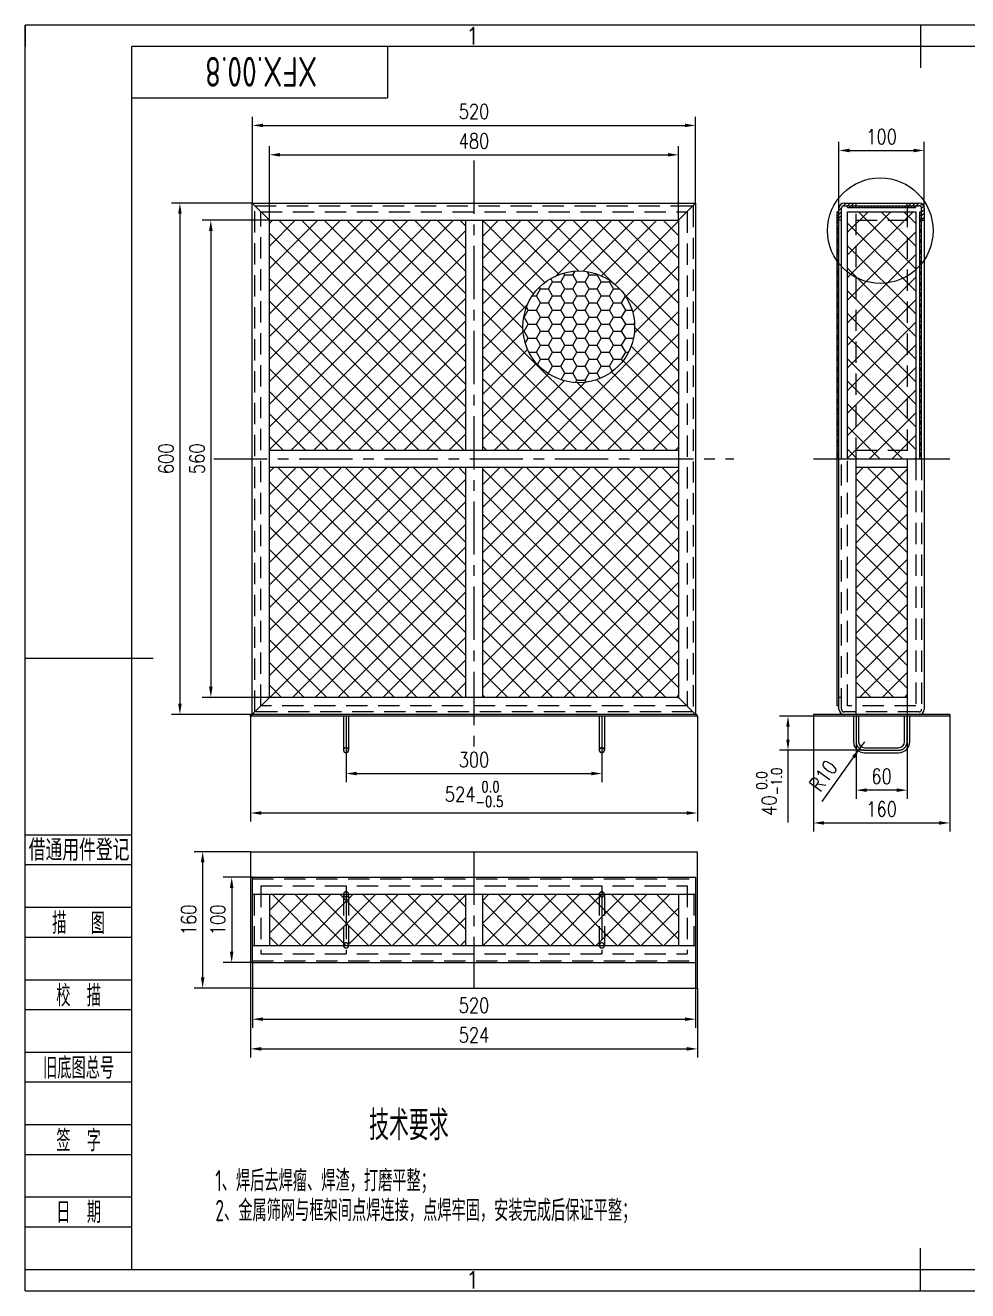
# Model space of a CAD drawing. Header units: inches. Extents: x -125 to 1975, y -25 to 1460.
# Drawn here: x -125 to 980, y -25 to 1460 of the extents above; entities that cross this region are included whole.
import ezdxf
from ezdxf.enums import TextEntityAlignment as Align

# ---------------------------------------------------------------- set-up
doc = ezdxf.new("R2010")
doc.units = ezdxf.units.IN
doc.header["$LTSCALE"] = 50
doc.linetypes.add('CENTER', pattern=[2, 1.25, -0.25, 0.25, -0.25])
doc.linetypes.add('DASHED', pattern=[0.75, 0.5, -0.25])
for name, color, linetype in [('1轮廓实线层', 7, 'Continuous'), ('2细线层', 4, 'Continuous'), ('3中心线层', 1, 'CENTER'), ('4虚线层', 6, 'DASHED'), ('5剖面线层', 2, 'Continuous'), ('6文字层', 3, 'Continuous'), ('7标注层', 4, 'Continuous'), ('8符号标注层', 31, 'Continuous'), ('图框层', 7, 'Continuous')]:
    doc.layers.add(name, color=color, linetype=linetype)
doc.styles.add('PC_TEXTSTYLE', font='isocp.shx', dxfattribs={"width": 0.8, "bigfont": 'hzfs.shx'})
doc.styles.add('TH_GBDIM', font='romans.shx', dxfattribs={"width": 0.8, "bigfont": 'gbcbig.shx'})
doc.dimstyles.new('TH_GBDIM', dxfattribs={"dimscale": 5, "dimtxt": 3.5, "dimasz": 2.5, "dimexe": 2, "dimexo": 0, "dimgap": 1.5, "dimtad": 1, "dimdec": 1, "dimdsep": 46, "dimtxsty": 'TH_GBDIM', "dimcen": 2.5, "dimclrd": 130, "dimclre": 130, "dimclrt": 3, "dimadec": 0, "dimazin": 2, "dimtfac": 0.714286, "dimtdec": 1, "dimtmove": 0, "dimatfit": 3, "dimfxl": 0, "dimtzin": 0, "dimlwd": -1, "dimlwe": -1, "dimarcsym": 0})
pattern_1 = [(45, (-43.5382, 68.989), (-2.245064, 2.245064), [])]
pattern_2 = [(0, (-43.538, 68.989), (0, 6.25), []), (60, (-43.538, 68.989), (-5.41266, 3.125), []), (120, (-43.538, 68.989), (-5.41266, -3.125), [])]

# ---------------------------------------------------------------- blocks, each defined once
blk = doc.blocks.new('*D8')
at = {"layer": '7标注层', "color": 130, "transparency": 16777216}
for p, q in [((141.3, 1251.3), (141.3, 1352.5)), ((661.3, 1251.3), (661.3, 1352.5)), ((153.8, 1342.5), (648.8, 1342.5))]:
    blk.add_line(p, q, dxfattribs=at)
for points in [[(153.8, 1344.6), (153.8, 1340.5), (141.3, 1342.5)], [(648.8, 1344.6), (648.8, 1340.5), (661.3, 1342.5)]]:
    blk.add_solid(points, dxfattribs=at)
at = {"layer": 'Defpoints', "color": 0, "transparency": 16777216}
for p in [(661.3, 1342.5), (141.3, 1251.3), (661.3, 1251.3)]:
    blk.add_point(p, dxfattribs=at)
at = {"layer": '7标注层', "color": 3, "transparency": 16777216, "insert": (401.3, 1358.8), "char_height": 17.5, "attachment_point": 5, "style": 'TH_GBDIM'}
blk.add_mtext('520', dxfattribs=at)
blk = doc.blocks.new('*D9')
at = {"layer": '7标注层', "color": 130, "transparency": 16777216}
for p, q in [((141.3, 1251.3), (46.3, 1251.3)), ((56.3, 1238.8), (56.3, 663.8)), ((141.3, 651.3), (46.3, 651.3))]:
    blk.add_line(p, q, dxfattribs=at)
for points in [[(54.3, 1238.8), (58.4, 1238.8), (56.3, 1251.3)], [(54.3, 663.8), (58.4, 663.8), (56.3, 651.3)]]:
    blk.add_solid(points, dxfattribs=at)
at = {"layer": 'Defpoints', "color": 0, "transparency": 16777216}
for p in [(141.3, 1251.3), (56.3, 651.3), (141.3, 651.3)]:
    blk.add_point(p, dxfattribs=at)
at = {"layer": '7标注层', "color": 3, "transparency": 16777216, "insert": (40.1, 951.3), "char_height": 17.5, "attachment_point": 5, "rotation": 90, "style": 'TH_GBDIM'}
blk.add_mtext('600', dxfattribs=at)
blk = doc.blocks.new('*D16')
at = {"layer": '7标注层', "color": 130, "transparency": 16777216}
for p, q in [((829.4, 1245.3), (829.4, 1323.1)), ((929.4, 1245.3), (929.4, 1323.1)), ((841.9, 1313.1), (916.9, 1313.1))]:
    blk.add_line(p, q, dxfattribs=at)
for points in [[(841.9, 1315.2), (841.9, 1311), (829.4, 1313.1)], [(916.9, 1315.2), (916.9, 1311), (929.4, 1313.1)]]:
    blk.add_solid(points, dxfattribs=at)
at = {"layer": 'Defpoints', "color": 0, "transparency": 16777216}
for p in [(929.4, 1313.1), (829.4, 1245.3), (929.4, 1245.3)]:
    blk.add_point(p, dxfattribs=at)
at = {"layer": '7标注层', "color": 3, "transparency": 16777216, "insert": (879.4, 1329.3), "char_height": 17.5, "attachment_point": 5, "style": 'TH_GBDIM'}
blk.add_mtext('100', dxfattribs=at)
blk = doc.blocks.new('*D17')
at = {"layer": '7标注层', "color": 130, "transparency": 16777216}
for p, q in [((161.3, 1231.3), (82.6, 1231.3)), ((92.6, 1218.8), (92.6, 683.8)), ((161.3, 671.3), (82.6, 671.3))]:
    blk.add_line(p, q, dxfattribs=at)
for points in [[(90.5, 1218.8), (94.7, 1218.8), (92.6, 1231.3)], [(90.5, 683.8), (94.7, 683.8), (92.6, 671.3)]]:
    blk.add_solid(points, dxfattribs=at)
at = {"layer": 'Defpoints', "color": 0, "transparency": 16777216}
for p in [(161.3, 1231.3), (92.6, 671.3), (161.3, 671.3)]:
    blk.add_point(p, dxfattribs=at)
at = {"layer": '7标注层', "color": 3, "transparency": 16777216, "insert": (76.4, 951.3), "char_height": 17.5, "attachment_point": 5, "rotation": 90, "style": 'TH_GBDIM'}
blk.add_mtext('560', dxfattribs=at)
blk = doc.blocks.new('*D18')
at = {"layer": '7标注层', "color": 130, "transparency": 16777216}
for p, q in [((161.3, 1231.3), (161.3, 1318)), ((173.8, 1308), (628.8, 1308)), ((641.3, 1231.3), (641.3, 1318))]:
    blk.add_line(p, q, dxfattribs=at)
for points in [[(173.8, 1310.1), (173.8, 1306), (161.3, 1308)], [(628.8, 1310.1), (628.8, 1306), (641.3, 1308)]]:
    blk.add_solid(points, dxfattribs=at)
at = {"layer": 'Defpoints', "color": 0, "transparency": 16777216}
for p in [(641.3, 1308), (161.3, 1231.3), (641.3, 1231.3)]:
    blk.add_point(p, dxfattribs=at)
at = {"layer": '7标注层', "color": 3, "transparency": 16777216, "insert": (401.3, 1324.3), "char_height": 17.5, "attachment_point": 5, "style": 'TH_GBDIM'}
blk.add_mtext('480', dxfattribs=at)
blk = doc.blocks.new('*D19')
at = {"layer": '7标注层', "color": 130, "transparency": 16777216}
for p, q in [((849.4, 651.3), (849.4, 552.4)), ((909.4, 651.3), (909.4, 552.4)), ((896.9, 562.4), (861.9, 562.4))]:
    blk.add_line(p, q, dxfattribs=at)
for points in [[(861.9, 564.5), (861.9, 560.3), (849.4, 562.4)], [(896.9, 564.5), (896.9, 560.3), (909.4, 562.4)]]:
    blk.add_solid(points, dxfattribs=at)
at = {"layer": 'Defpoints', "color": 0, "transparency": 16777216}
for p in [(849.4, 651.3), (909.4, 651.3), (849.4, 562.4)]:
    blk.add_point(p, dxfattribs=at)
at = {"layer": '7标注层', "color": 3, "transparency": 16777216, "insert": (879.4, 578.6), "char_height": 17.5, "attachment_point": 5, "style": 'TH_GBDIM'}
blk.add_mtext('60', dxfattribs=at)
blk = doc.blocks.new('*D30')
at = {"layer": '7标注层', "color": 130, "transparency": 16777216}
for p, q in [((141.3, 460.2), (107.1, 460.2)), ((117.1, 447.7), (117.1, 372.7)), ((141.3, 360.2), (107.1, 360.2))]:
    blk.add_line(p, q, dxfattribs=at)
for points in [[(115, 447.7), (119.1, 447.7), (117.1, 460.2)], [(115, 372.7), (119.1, 372.7), (117.1, 360.2)]]:
    blk.add_solid(points, dxfattribs=at)
at = {"layer": 'Defpoints', "color": 0, "transparency": 16777216}
for p in [(141.3, 460.2), (117.1, 360.2), (141.3, 360.2)]:
    blk.add_point(p, dxfattribs=at)
at = {"layer": '7标注层', "color": 3, "transparency": 16777216, "insert": (100.8, 410.2), "char_height": 17.5, "attachment_point": 5, "rotation": 90, "style": 'TH_GBDIM'}
blk.add_mtext('100', dxfattribs=at)
blk = doc.blocks.new('*D31')
at = {"layer": '7标注层', "color": 130, "transparency": 16777216}
for p, q in [((141.3, 360.2), (141.3, 283.6)), ((661.3, 360.2), (661.3, 283.6)), ((153.8, 293.6), (648.8, 293.6))]:
    blk.add_line(p, q, dxfattribs=at)
for points in [[(153.8, 295.7), (153.8, 291.6), (141.3, 293.6)], [(648.8, 295.7), (648.8, 291.6), (661.3, 293.6)]]:
    blk.add_solid(points, dxfattribs=at)
at = {"layer": 'Defpoints', "color": 0, "transparency": 16777216}
for p in [(141.3, 360.2), (661.3, 360.2), (661.3, 293.6)]:
    blk.add_point(p, dxfattribs=at)
at = {"layer": '7标注层', "color": 3, "transparency": 16777216, "insert": (401.3, 309.9), "char_height": 17.5, "attachment_point": 5, "style": 'TH_GBDIM'}
blk.add_mtext('520', dxfattribs=at)
blk = doc.blocks.new('*D32')
at = {"layer": '7标注层', "color": 130, "transparency": 16777216}
for p, q in [((139.3, 649.3), (139.3, 525.6)), ((663.3, 649.3), (663.3, 525.6)), ((151.8, 535.6), (650.8, 535.6))]:
    blk.add_line(p, q, dxfattribs=at)
for points in [[(151.8, 537.7), (151.8, 533.5), (139.3, 535.6)], [(650.8, 537.7), (650.8, 533.5), (663.3, 535.6)]]:
    blk.add_solid(points, dxfattribs=at)
at = {"layer": 'Defpoints', "color": 0, "transparency": 16777216}
for p in [(139.3, 649.3), (663.3, 649.3), (663.3, 535.6)]:
    blk.add_point(p, dxfattribs=at)
at = {"layer": '7标注层', "color": 3, "transparency": 16777216, "insert": (401.3, 557.7), "char_height": 17.5, "attachment_point": 5, "style": 'TH_GBDIM'}
blk.add_mtext('\\A1;524{\\H12.500005;\\S 0.0^ -0.5;}', dxfattribs=at)
blk = doc.blocks.new('*D33')
at = {"layer": '7标注层', "color": 130, "transparency": 16777216}
for p, q in [((251.3, 599.3), (251.3, 571.9)), ((551.3, 599.3), (551.3, 571.9)), ((263.8, 581.9), (538.8, 581.9))]:
    blk.add_line(p, q, dxfattribs=at)
for points in [[(263.8, 584), (263.8, 579.8), (251.3, 581.9)], [(538.8, 584), (538.8, 579.8), (551.3, 581.9)]]:
    blk.add_solid(points, dxfattribs=at)
at = {"layer": 'Defpoints', "color": 0, "transparency": 16777216}
for p in [(251.3, 599.3), (551.3, 599.3), (551.3, 581.9)]:
    blk.add_point(p, dxfattribs=at)
at = {"layer": '7标注层', "color": 3, "transparency": 16777216, "insert": (401.3, 598.1), "char_height": 17.5, "attachment_point": 5, "style": 'TH_GBDIM'}
blk.add_mtext('300', dxfattribs=at)
blk = doc.blocks.new('*D34')
at = {"layer": '7标注层', "color": 130, "transparency": 16777216}
for p, q in [((799.4, 649.3), (799.4, 513.9)), ((959.4, 649.3), (959.4, 513.9)), ((811.9, 523.9), (946.9, 523.9))]:
    blk.add_line(p, q, dxfattribs=at)
for points in [[(811.9, 526), (811.9, 521.9), (799.4, 523.9)], [(946.9, 526), (946.9, 521.9), (959.4, 523.9)]]:
    blk.add_solid(points, dxfattribs=at)
at = {"layer": 'Defpoints', "color": 0, "transparency": 16777216}
for p in [(799.4, 649.3), (959.4, 649.3), (959.4, 523.9)]:
    blk.add_point(p, dxfattribs=at)
at = {"layer": '7标注层', "color": 3, "transparency": 16777216, "insert": (879.4, 540.2), "char_height": 17.5, "attachment_point": 5, "style": 'TH_GBDIM'}
blk.add_mtext('160', dxfattribs=at)
blk = doc.blocks.new('*D35')
at = {"layer": '7标注层', "color": 130, "transparency": 16777216}
for p, q in [((799.4, 649.3), (759.6, 649.3)), ((769.6, 636.8), (769.6, 621.8)), ((859.4, 609.3), (759.6, 609.3)), ((769.6, 609.3), (769.6, 524.3))]:
    blk.add_line(p, q, dxfattribs=at)
for points in [[(767.5, 636.8), (771.6, 636.8), (769.6, 649.3)], [(767.5, 621.8), (771.6, 621.8), (769.6, 609.3)]]:
    blk.add_solid(points, dxfattribs=at)
at = {"layer": 'Defpoints', "color": 0, "transparency": 16777216}
for p in [(799.4, 649.3), (769.6, 609.3), (859.4, 609.3)]:
    blk.add_point(p, dxfattribs=at)
at = {"layer": '7标注层', "color": 3, "transparency": 16777216, "insert": (747.5, 560.5), "char_height": 17.5, "attachment_point": 5, "rotation": 90, "style": 'TH_GBDIM'}
blk.add_mtext('\\A1;40{\\H12.500005;\\S 0.0^ -1.0;}', dxfattribs=at)
blk = doc.blocks.new('*D36')
at = {"layer": '7标注层', "color": 130, "transparency": 16777216}
for p, q in [((859.4, 619.3), (853.6, 611.1)), ((809.7, 549.1), (846.4, 600.9))]:
    blk.add_line(p, q, dxfattribs=at)
blk.add_solid([(844.7, 602.1), (848.1, 599.7), (853.6, 611.1)], dxfattribs=at)
at = {"layer": 'Defpoints', "color": 0, "transparency": 16777216}
for p in [(853.6, 611.1), (859.4, 619.3)]:
    blk.add_point(p, dxfattribs=at)
at = {"layer": '7标注层', "color": 3, "transparency": 16777216, "insert": (811.1, 579.3), "char_height": 17.5, "attachment_point": 5, "rotation": 54.668, "style": 'TH_GBDIM'}
blk.add_mtext('R10', dxfattribs=at)
blk = doc.blocks.new('*D37')
at = {"layer": '7标注层', "color": 130, "transparency": 16777216}
for p, q in [((139.3, 330.2), (139.3, 248.8)), ((663.3, 330.2), (663.3, 248.8)), ((151.8, 258.8), (650.8, 258.8))]:
    blk.add_line(p, q, dxfattribs=at)
for points in [[(151.8, 260.9), (151.8, 256.7), (139.3, 258.8)], [(650.8, 260.9), (650.8, 256.7), (663.3, 258.8)]]:
    blk.add_solid(points, dxfattribs=at)
at = {"layer": 'Defpoints', "color": 0, "transparency": 16777216}
for p in [(139.3, 330.2), (663.3, 330.2), (663.3, 258.8)]:
    blk.add_point(p, dxfattribs=at)
at = {"layer": '7标注层', "color": 3, "transparency": 16777216, "insert": (401.3, 275), "char_height": 17.5, "attachment_point": 5, "style": 'TH_GBDIM'}
blk.add_mtext('524', dxfattribs=at)
blk = doc.blocks.new('*D38')
at = {"layer": '7标注层', "color": 130, "transparency": 16777216}
for p, q in [((139.3, 490.2), (73, 490.2)), ((83, 477.7), (83, 342.7)), ((139.3, 330.2), (73, 330.2))]:
    blk.add_line(p, q, dxfattribs=at)
for points in [[(80.9, 477.7), (85.1, 477.7), (83, 490.2)], [(80.9, 342.7), (85.1, 342.7), (83, 330.2)]]:
    blk.add_solid(points, dxfattribs=at)
at = {"layer": 'Defpoints', "color": 0, "transparency": 16777216}
for p in [(139.3, 490.2), (83, 330.2), (139.3, 330.2)]:
    blk.add_point(p, dxfattribs=at)
at = {"layer": '7标注层', "color": 3, "transparency": 16777216, "insert": (66.7, 410.2), "char_height": 17.5, "attachment_point": 5, "rotation": 90, "style": 'TH_GBDIM'}
blk.add_mtext('160', dxfattribs=at)
blk = doc.blocks.new('PC_FJL_BLOCK')
at = {"layer": '2细线层'}
for p, q in [((-25, 102), (0, 102)), ((-25, 95), (0, 95)), ((-25, 85), (0, 85)), ((-25, 78), (0, 78)), ((-25, 68), (0, 68)), ((-25, 61), (0, 61)), ((-25, 51), (0, 51)), ((-25, 44), (0, 44)), ((-25, 34), (0, 34)), ((-25, 27), (0, 27)), ((-25, 17), (0, 17)), ((-25, 10), (0, 10)), ((-25, 0), (0, 0))]:
    blk.add_line(p, q, dxfattribs=at)
at = {"layer": '6文字层', "color": 3, "style": 'PC_TEXTSTYLE', "width": 0.715685}
blk.add_text('借通用件登记', height=5, dxfattribs=at).set_placement((-24.22, 95.91), (-0.56, 95.91), align=Align.FIT)
at = {"layer": '6文字层', "color": 3, "style": 'PC_TEXTSTYLE'}
for s, width, p in [('描   图', 0.6667, (-12.5, 81.5)), ('校  描', 0.667, (-12.5, 64.5)), ('旧底图总号', 0.667, (-12.5, 47.5)), ('签  字', 0.667, (-12.5, 30.5)), ('日  期', 0.667, (-12.49, 13.6))]:
    blk.add_text(s, height=5, dxfattribs=dict(at, width=width)).set_placement(p, align=Align.MIDDLE)
at = {"layer": '6文字层', "style": 'PC_TEXTSTYLE'}
for tag, width, p, p2 in [('借通用件登记', 0.671328, (-23.44, 86.36), (-1.25, 86.36)), ('描图', 2.120922, (-23.44, 69.36), (-1.25, 69.36)), ('校图', 2.149976, (-23.75, 52.06), (-1.25, 52.06)), ('旧底图总号', 0.761452, (-22.84, 35.67), (-1.86, 35.67)), ('签字', 2.026939, (-23.14, 18.37), (-1.56, 18.37)), ('日期', 1.89999, (-22.84, 1.37), (-2.17, 1.37))]:
    blk.add_attdef(tag, text='', height=5, dxfattribs=dict(at, width=width)).set_placement(p, p2, align=Align.FIT)
blk = doc.blocks.new('PC_TYDH_BLOCK')
at = {"layer": '2细线层', "linetype": 'Continuous'}
for p in [(60, 0), (0, -12)]:
    blk.add_line(p, (60, -12), dxfattribs=at)
at = {"layer": '6文字层', "style": 'PC_TEXTSTYLE', "width": 1.815486}
blk.add_attdef('图样代号', text='', height=7, rotation=180, dxfattribs=at).set_placement((58.24, -2.4), (2.35, -2.4), align=Align.FIT)

msp = doc.modelspace()

# ---------------------------------------------------------------- hatches: boundary and pattern name
at = {"layer": '5剖面线层'}
h = msp.add_hatch(dxfattribs=at)
h.set_pattern_fill('ANSI31', color=256)
h.set_pattern_definition(pattern_1)
h.paths.add_polyline_path([(835.39, 1251.27, 0.4142136), (829.39, 1245.27), (829.39, 1231.27), (832.39, 1231.27), (832.39, 1245.27, -0.4142136), (835.39, 1248.27), (849.39, 1248.27), (849.39, 1251.27)])
h = msp.add_hatch(dxfattribs=at)
h.set_pattern_fill('石膏板', color=256, scale=5)
h.set_pattern_definition(pattern_2)
h.paths.add_polyline_path([(909.39, 1248.27), (849.39, 1248.27), (849.39, 1246.27), (909.39, 1246.27)])
h.paths.add_polyline_path([(849.39, 1248.27), (839.39, 1248.27), (839.39, 1246.27), (849.39, 1246.27)])
h.paths.add_polyline_path([(919.39, 1248.27), (909.39, 1248.27), (909.39, 1246.27), (919.39, 1246.27)])
h = msp.add_hatch(dxfattribs=at)
h.set_pattern_fill('ANSI31', color=256)
h.set_pattern_definition(pattern_1)
h.paths.add_polyline_path([(923.39, 1248.27, -0.4142136), (926.39, 1245.27), (926.39, 1231.27), (929.39, 1231.27), (929.39, 1245.27, 0.4142136), (923.39, 1251.27), (909.39, 1251.27), (909.39, 1248.27)])
h = msp.add_hatch(dxfattribs=at)
h.set_pattern_fill('石膏板', color=256, scale=5)
h.set_pattern_definition(pattern_2)
h.paths.add_polyline_path([(827.39, 951.27), (829.39, 951.27), (829.39, 1241.27), (827.39, 1241.27)])
h = msp.add_hatch(dxfattribs=at)
h.set_pattern_fill('多孔材料', color=256, scale=15)
h.set_pattern_definition([(45, (-43.538, 68.99), (-13.25825, 13.25825), []), (135, (-43.538, 68.99), (-13.25825, -13.25825), [])])
h.paths.add_polyline_path([(839.39, 951.27), (919.39, 951.27), (919.39, 1241.27), (839.39, 1241.27)])
h = msp.add_hatch(dxfattribs=at)
h.set_pattern_fill('石膏板', color=256, scale=5)
h.set_pattern_definition([(0, (-48.538, 68.989), (0, 6.25), []), (60, (-48.538, 68.989), (-5.41266, 3.125), []), (120, (-48.538, 68.989), (-5.41266, -3.125), [])])
h.paths.add_polyline_path([(924.39, 1241.27), (926.39, 1241.27), (926.39, 951.27), (924.39, 951.27)])
h = msp.add_hatch(dxfattribs=at)
h.set_pattern_fill('多孔材料', color=256, scale=15)
h.set_pattern_definition([(45, (-149.443, 94.768), (-13.25825, 13.25825), []), (135, (-149.443, 94.768), (-13.25825, -13.25825), [])])
h.paths.add_polyline_path([(391.26, 961.27), (391.26, 1231.27), (161.26, 1231.27), (161.26, 961.27)])
h.paths.add_polyline_path([(161.26, 941.27), (161.26, 671.27), (391.26, 671.27), (391.26, 941.27)])
h.paths.add_polyline_path([(411.26, 671.27), (641.26, 671.27), (641.26, 941.27), (411.26, 941.27)])
h.paths.add_polyline_path([(641.26, 961.27), (641.26, 1231.27), (411.26, 1231.27), (411.26, 961.27)])
h.paths.add_polyline_path([(458.65, 1106.14, -1), (589.73, 1106.14, -1)], flags=16)
h = msp.add_hatch(dxfattribs=at)
h.set_pattern_fill('HONEY', color=256, scale=3)
h.set_pattern_definition([(0, (-149.443, 94.768), (14.2875, 8.24889), [9.525, -19.05]), (120, (-149.443, 94.768), (-14.2875, 8.248893), [9.525, -19.05]), (60, (-149.443, 94.768), (2e-06, 16.497783), [-19.05, 9.525])])
h.paths.add_polyline_path([(589.73, 1106.14, 1), (458.65, 1106.14, 1)])
h = msp.add_hatch(dxfattribs=at)
h.set_pattern_fill('多孔材料', color=256, scale=15)
h.set_pattern_definition([(45, (-200.29, 94.768), (-13.25825, 13.25825), []), (135, (-200.29, 94.768), (-13.25825, -13.25825), [])])
h.paths.add_polyline_path([(849.39, 941.27), (849.39, 671.27), (909.39, 671.27), (909.39, 941.27)])
h = msp.add_hatch(dxfattribs=at)
h.set_pattern_fill('多孔材料', color=256, scale=15)
h.set_pattern_definition([(45, (0, -31.699), (-13.25825, 13.25825), []), (135, (0, -31.699), (-13.25825, -13.25825), [])])
h.paths.add_polyline_path([(161.26, 440.16), (161.26, 380.16), (391.26, 380.16), (391.26, 440.16)])
h.paths.add_polyline_path([(411.26, 440.16), (411.26, 380.16), (641.26, 380.16), (641.26, 440.16)])

# ---------------------------------------------------------------- linework, layer by layer
at = {"layer": '1轮廓实线层'}
for p, q in [((925, 1460), (925, 1410)), ((141.26, 1251.27), (661.26, 1251.27)), ((141.26, 651.27), (141.26, 1251.27)), ((161.26, 1231.27), (141.26, 1251.27)), ((641.26, 1231.27), (661.26, 1251.27)), ((661.26, 1251.27), (661.26, 651.27)), ((835.39, 1251.27), (923.39, 1251.27)), ((835.39, 1248.27), (923.39, 1248.27)), ((849.39, 1248.27), (849.39, 1251.27)), ((909.39, 1248.27), (909.39, 1251.27)), ((827.39, 661.27), (827.39, 1241.27)), ((829.39, 1241.27), (827.39, 1241.27)), ((829.39, 657.27), (829.39, 1245.27)), ((832.39, 951.27), (832.39, 1245.27)), ((926.39, 951.27), (926.39, 1245.27)), ((929.39, 1245.27), (929.39, 657.27)), ((161.26, 1231.27), (641.26, 1231.27)), ((161.26, 671.27), (161.26, 1231.27)), ((391.26, 1231.27), (391.26, 961.27)), ((411.26, 1231.27), (411.26, 961.27)), ((641.26, 1231.27), (641.26, 671.27)), ((832.39, 1231.27), (829.39, 1231.27)), ((926.39, 1231.27), (929.39, 1231.27)), ((161.26, 961.27), (641.26, 961.27)), ((849.39, 651.27), (849.39, 951.27)), ((909.39, 951.27), (909.39, 651.27)), ((161.26, 941.27), (641.26, 941.27)), ((391.26, 941.27), (391.26, 671.27)), ((411.26, 941.27), (411.26, 671.27)), ((849.39, 941.27), (909.39, 941.27)), ((-125, 717.5), (25, 717.5)), ((161.26, 671.27), (141.26, 651.27)), ((641.26, 671.27), (161.26, 671.27)), ((641.26, 671.27), (661.26, 651.27)), ((909.39, 671.27), (849.39, 671.27)), ((829.39, 661.27), (827.39, 661.27)), ((139.26, 649.27), (139.26, 651.27)), ((139.26, 651.27), (141.26, 651.27)), ((401.26, 649.27), (139.26, 649.27)), ((401.26, 651.27), (141.26, 651.27)), ((248.26, 649.27), (248.26, 609.27)), ((254.26, 649.27), (254.26, 609.27)), ((661.26, 651.27), (401.26, 651.27)), ((663.26, 649.27), (401.26, 649.27)), ((548.26, 649.27), (548.26, 609.27)), ((554.26, 649.27), (554.26, 609.27)), ((661.26, 651.27), (663.26, 651.27)), ((663.26, 649.27), (663.26, 651.27)), ((959.39, 651.27), (799.39, 651.27)), ((799.39, 651.27), (799.39, 649.27)), ((959.39, 649.27), (799.39, 649.27)), ((846.39, 649.27), (846.39, 619.27)), ((852.39, 649.27), (852.39, 619.27)), ((906.39, 619.27), (906.39, 649.27)), ((912.39, 619.27), (912.39, 649.27)), ((959.39, 651.27), (959.39, 649.27)), ((859.39, 612.27), (899.39, 612.27)), ((859.39, 606.27), (899.39, 606.27)), ((139.26, 490.16), (139.26, 330.16)), ((139.26, 490.16), (663.26, 490.16)), ((663.26, 490.16), (663.26, 330.16)), ((141.26, 460.16), (141.26, 360.16)), ((141.26, 460.16), (661.26, 460.16)), ((661.26, 460.16), (661.26, 360.16)), ((141.26, 440.16), (661.26, 440.16)), ((161.26, 440.16), (161.26, 380.16)), ((391.26, 440.16), (391.26, 380.16)), ((411.26, 440.16), (411.26, 380.16)), ((641.26, 440.16), (641.26, 380.16)), ((141.26, 380.16), (661.26, 380.16)), ((141.26, 360.16), (661.26, 360.16)), ((139.26, 330.16), (663.26, 330.16)), ((925, -25), (925, 25))]:
    msp.add_line(p, q, dxfattribs=at)
for centre, radius, start, end in [((835.39, 1245.27), 6, 90, 180), ((835.39, 1245.27), 3, 90, 180), ((923.39, 1245.27), 6, 0, 90), ((923.39, 1245.27), 3, 0, 90), ((835.39, 657.27), 6, 180, 270), ((923.39, 657.27), 6, 270, 0), ((251.26, 609.27), 3, 180, 0), ((551.26, 609.27), 3, 180, 0), ((859.39, 619.27), 13, 180, 270), ((859.39, 619.27), 7, 180, 270), ((899.39, 619.27), 13, 270, 0), ((899.39, 619.27), 7, 270, 0)]:
    msp.add_arc(centre, radius, start, end, dxfattribs=at)
at = {"layer": '2细线层'}
for p, q in [((-125, -25), (-125, 1460)), ((1975, 1460), (-125, 1460)), ((-125, 1460), (-125, 1435)), ((925, 1460), (925, 1435)), ((-125, -25), (-125, 0)), ((925, -25), (925, 0)), ((-125, -25), (1975, -25))]:
    msp.add_line(p, q, dxfattribs=at)
msp.add_circle((524.19, 1106.14), 65.54, dxfattribs=at)
at = {"layer": '3中心线层'}
for p, q in [((401.26, 1301.27), (401.26, 601.27)), ((96.26, 951.27), (706.26, 951.27)), ((799.39, 951.27), (959.39, 951.27)), ((251.26, 649.27), (251.26, 599.27)), ((551.26, 649.27), (551.26, 599.27)), ((849.39, 649.27), (849.39, 619.27)), ((909.39, 619.27), (909.39, 649.27)), ((859.39, 609.27), (899.39, 609.27)), ((401.26, 490.16), (401.26, 330.16)), ((251.26, 450.16), (251.26, 370.16)), ((551.26, 450.16), (551.26, 370.16))]:
    msp.add_line(p, q, dxfattribs=at)
for centre, start, end in [((859.39, 619.27), 180, 270), ((899.39, 619.27), 270, 0)]:
    msp.add_arc(centre, 10, start, end, dxfattribs=at)
at = {"layer": '4虚线层'}
for p, q in [((144.26, 654.27), (144.26, 1248.27)), ((144.26, 1248.27), (658.26, 1248.27)), ((658.26, 1248.27), (658.26, 654.27)), ((849.39, 951.27), (849.39, 1248.27)), ((909.39, 1248.27), (909.39, 951.27)), ((151.26, 1241.27), (651.26, 1241.27)), ((151.26, 661.27), (151.26, 1241.27)), ((651.26, 1241.27), (651.26, 661.27)), ((849.39, 1231.27), (909.39, 1231.27)), ((832.39, 657.27), (832.39, 951.27)), ((839.39, 661.27), (839.39, 951.27)), ((849.39, 961.27), (909.39, 961.27)), ((919.39, 951.27), (919.39, 661.27)), ((926.39, 951.27), (926.39, 657.27)), ((832.39, 671.27), (829.39, 671.27)), ((658.26, 654.27), (144.26, 654.27)), ((651.26, 661.27), (151.26, 661.27)), ((923.39, 654.27), (835.39, 654.27)), ((919.39, 661.27), (839.39, 661.27)), ((141.26, 458.16), (661.26, 458.16)), ((151.26, 450.16), (651.26, 450.16)), ((151.26, 450.16), (151.26, 370.16)), ((651.26, 450.16), (651.26, 370.16)), ((143.26, 440.16), (143.26, 380.16)), ((248.26, 440.16), (248.26, 380.16)), ((254.26, 440.16), (254.26, 380.16)), ((548.26, 440.16), (548.26, 380.16)), ((554.26, 440.16), (554.26, 380.16)), ((659.26, 440.16), (659.26, 380.16)), ((141.26, 362.16), (661.26, 362.16)), ((151.26, 370.16), (651.26, 370.16))]:
    msp.add_line(p, q, dxfattribs=at)
for centre, start, end in [((835.39, 657.27), 180, 270), ((923.39, 657.27), 270, 0), ((251.26, 609.27), 0, 180), ((551.26, 609.27), 0, 180), ((251.26, 440.16), 0, 180), ((251.26, 440.16), 180, 0), ((551.26, 440.16), 0, 180), ((551.26, 440.16), 180, 0), ((251.26, 380.16), 0, 180), ((251.26, 380.16), 180, 0), ((551.26, 380.16), 0, 180), ((551.26, 380.16), 180, 0)]:
    msp.add_arc(centre, 3, start, end, dxfattribs=at)
at = {"layer": '5剖面线层'}
for p, q in [((839.39, 1246.27), (839.39, 1248.27)), ((919.39, 1246.27), (919.39, 1248.27)), ((839.39, 1246.27), (919.39, 1246.27)), ((839.39, 1241.27), (919.39, 1241.27)), ((839.39, 951.27), (839.39, 1241.27)), ((919.39, 1241.27), (919.39, 951.27)), ((924.39, 951.27), (924.39, 1241.27)), ((924.39, 1241.27), (926.39, 1241.27)), ((839.39, 951.27), (919.39, 951.27))]:
    msp.add_line(p, q, dxfattribs=at)
at = {"layer": '8符号标注层'}
msp.add_circle((877.87, 1219.04), 61.9, dxfattribs=at)
at = {"layer": '图框层'}
for p, q in [((0, 0), (0, 1435)), ((1950, 1435), (0, 1435)), ((0, 0), (1950, 0))]:
    msp.add_line(p, q, dxfattribs=at)

# ---------------------------------------------------------------- block references
ref = msp.add_blockref('PC_TYDH_BLOCK', (0, 1435), dxfattribs=dict(at, xscale=5, yscale=5, zscale=5))
ref.add_attrib('图样代号', 'XFX.00.8', dxfattribs={"layer": '6文字层', "height": 35, "rotation": 180, "style": 'PC_TEXTSTYLE', "width": 0.8}).set_placement((151.46, 1422.98), align=Align.CENTER)
at = {"layer": '图框层', "xscale": 5, "yscale": 5, "zscale": 5}
msp.add_blockref('PC_FJL_BLOCK', (0, 0), dxfattribs=at)

# ---------------------------------------------------------------- texts
at = {"layer": '6文字层', "style": 'TH_GBDIM'}
for p in [(400, 1447.5), (400, -12.5)]:
    msp.add_text('1', height=20, dxfattribs=at).set_placement(p, align=Align.MIDDLE)
at = {"layer": '6文字层', "style": 'PC_TEXTSTYLE', "width": 0.667}
msp.add_text('技术要求', height=35, dxfattribs=at).set_placement((324.95, 186.57), align=Align.TOP_CENTER)
for s, p in [('1、焊后去焊瘤、焊渣，打磨平整；', (97.88, 116.57)), ('2、金属筛网与框架间点焊连接，点焊牢固，安装完成后保证平整；', (97.88, 81.57))]:
    msp.add_text(s, height=25, dxfattribs=at).set_placement(p, align=Align.TOP_LEFT)

# ---------------------------------------------------------------- dimensions: what is measured, and where the dimension line sits
at = {"layer": '7标注层'}
for base, p1, p2, picture, middle in [((661.26, 1342.55), (141.26, 1251.27), (661.26, 1251.27), '*D8', (401.26, 1342.55)), ((929.39, 1313.09), (829.39, 1245.27), (929.39, 1245.27), '*D16', (879.39, 1313.09)), ((849.39, 562.4), (909.39, 651.27), (849.39, 651.27), '*D19', (879.39, 562.4)), ((661.26, 293.65), (141.26, 360.16), (661.26, 360.16), '*D31', (401.26, 293.65)), ((663.26, 258.79), (139.26, 330.16), (663.26, 330.16), '*D37', (401.26, 258.79))]:
    dim = msp.add_linear_dim(base=base, p1=p1, p2=p2, dimstyle='TH_GBDIM', dxfattribs=at)
    dim.commit()
    dim.dimension.update_dxf_attribs({"geometry": picture, "text_midpoint": middle, "dimtype": 160})
for base, p1, p2, picture, middle in [((641.26, 1308.05), (161.26, 1231.27), (641.26, 1231.27), '*D18', (401.26, 1324.3)), ((959.39, 523.94), (799.39, 649.27), (959.39, 649.27), '*D34', (879.39, 540.19)), ((551.26, 581.88), (251.26, 599.27), (551.26, 599.27), '*D33', (401.26, 598.13))]:
    dim = msp.add_linear_dim(base=base, p1=p1, p2=p2, dimstyle='TH_GBDIM', dxfattribs=at)
    dim.commit()
    dim.dimension.update_dxf_attribs({"geometry": picture, "text_midpoint": middle})
for base, p1, p2, picture, middle in [((56.34, 651.27), (141.26, 1251.27), (141.26, 651.27), '*D9', (56.34, 951.27)), ((92.62, 671.27), (161.26, 1231.27), (161.26, 671.27), '*D17', (92.62, 951.27)), ((82.99, 330.16), (139.26, 490.16), (139.26, 330.16), '*D38', (82.99, 410.16)), ((117.06, 360.16), (141.26, 460.16), (141.26, 360.16), '*D30', (117.06, 410.16))]:
    dim = msp.add_linear_dim(base=base, p1=p1, p2=p2, angle=90, dimstyle='TH_GBDIM', dxfattribs=at)
    dim.commit()
    dim.dimension.update_dxf_attribs({"geometry": picture, "text_midpoint": middle, "dimtype": 160})
dim = msp.add_linear_dim(base=(663.26, 535.57), p1=(139.26, 649.27), p2=(663.26, 649.27), dimstyle='TH_GBDIM', override={"dimtol": 1, "dimtm": 0.5, "dimtolj": 1}, dxfattribs=at)
dim.commit()
dim.dimension.update_dxf_attribs({"geometry": '*D32', "text_midpoint": (401.26, 535.57), "dimtype": 160})
dim = msp.add_linear_dim(base=(769.56, 609.27), p1=(799.39, 649.27), p2=(859.39, 609.27), angle=90, dimstyle='TH_GBDIM', override={"dimgap": 1.5, "dimtol": 1, "dimlim": 0, "dimtm": 1, "dimtolj": 1}, dxfattribs=at)
dim.commit()
dim.dimension.update_dxf_attribs({"geometry": '*D35', "text_midpoint": (747.48, 560.51)})
dim = msp.add_radius_dim(center=(859.39, 619.27), mpoint=(853.6, 611.12), dimstyle='TH_GBDIM', dxfattribs=at)
dim.commit()
dim.dimension.update_dxf_attribs({"geometry": '*D36', "text_midpoint": (811.14, 579.31)})

doc.saveas('drawing.dxf')
